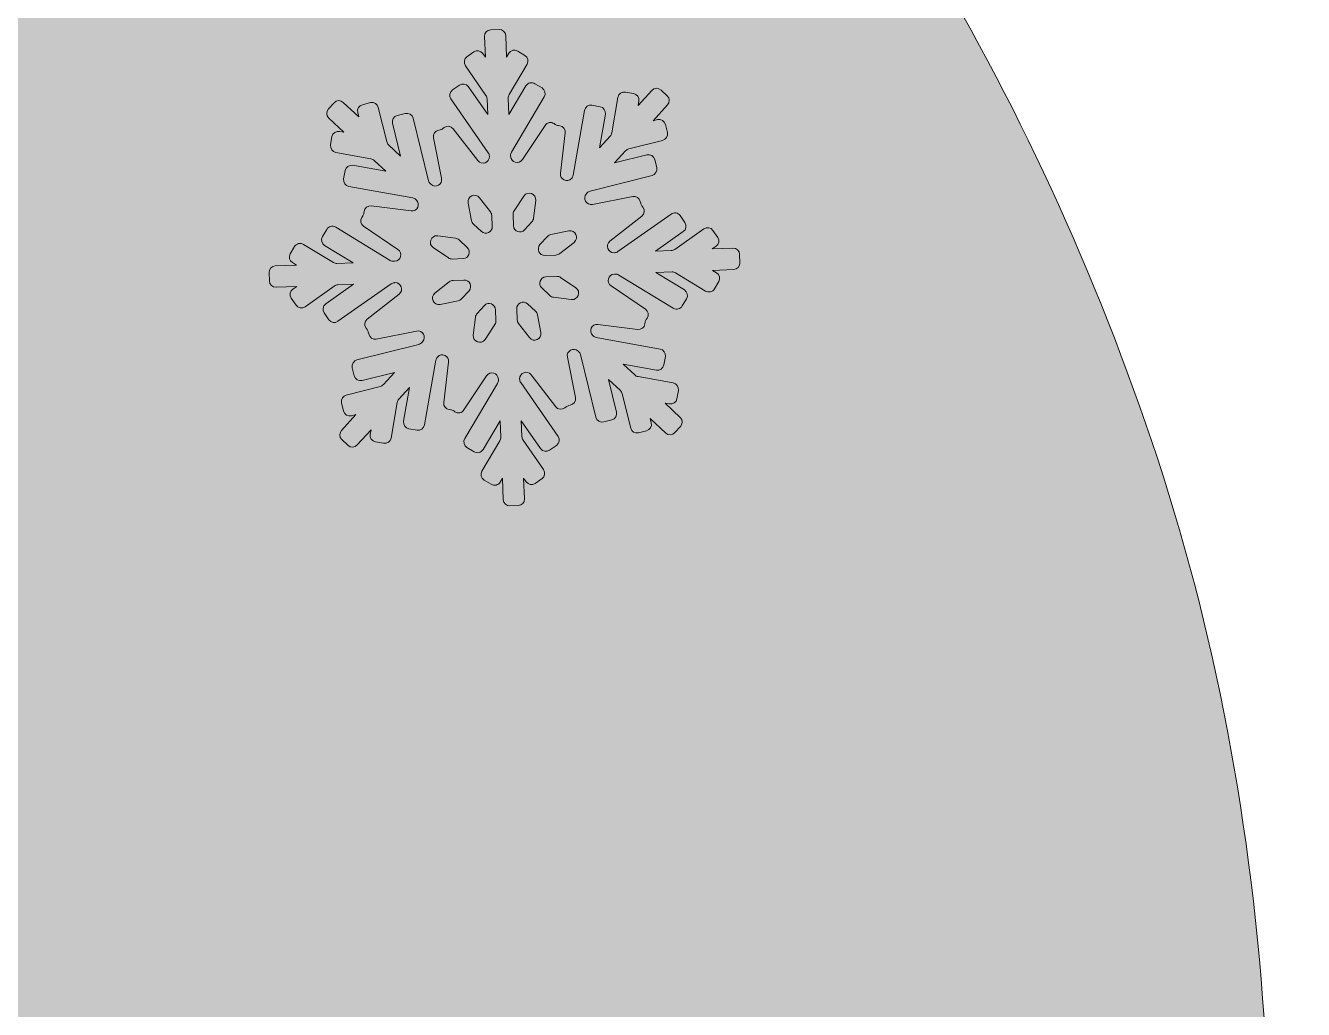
# Model space of a CAD drawing. Header units: millimetres. Extents: x 40 to 178, y -117 to -19.
# Drawn here: x 161.68 to 178.35, y -62.38 to -49.54 of the extents above; entities that cross this region are included whole.
import ezdxf

# ---------------------------------------------------------------- set-up
doc = ezdxf.new("R2010")
doc.units = ezdxf.units.MM
doc.header["$MEASUREMENT"] = 0
doc.layers.add('engraving', color=7, linetype='Continuous')
doc.layers.add('Layer 1', color=7, linetype='Continuous')

msp = doc.modelspace()

# ---------------------------------------------------------------- hatches: boundary and pattern name
at = {"layer": 'Layer 1'}
h = msp.add_hatch(color=2, dxfattribs=at)
h.dxf.hatch_style = 2
edge = h.paths.add_edge_path()
edge.add_spline(control_points=[(176.295, -54.742), (174.611, -49.888), (172.008, -45.798), (168.485, -42.469), (164.962, -39.142), (160.655, -36.597), (155.566, -34.835), (152.745, -33.859), (149.792, -33.154), (146.708, -32.719), (145.947, -31.249), (144.465, -30.207), (142.735, -30.075), (144.24, -28.96), (145.22, -27.176), (145.22, -25.16), (145.22, -21.779), (142.479, -19.039), (139.099, -19.039), (135.719, -19.039), (132.978, -21.779), (132.978, -25.16), (132.978, -27.176), (133.958, -28.96), (135.463, -30.075), (133.947, -30.191), (132.623, -31.005), (131.805, -32.192), (131.805, -32.192), (114.341, -32.192), (114.341, -32.192), (114.341, -32.192), (114.341, -117.341), (114.341, -117.341), (114.341, -117.341), (139.006, -117.341), (139.006, -117.341), (139.006, -117.341), (139.006, -99.49), (139.006, -99.49), (143.625, -100.194), (148.088, -99.98), (152.395, -98.844), (156.7, -97.709), (160.595, -95.869), (164.08, -93.324), (167.563, -90.78), (170.481, -87.609), (172.83, -83.81), (175.179, -80.013), (176.706, -75.806), (177.411, -71.185), (178.351, -65.077), (177.978, -59.598), (176.295, -54.742)], knot_values=[0, 0, 0, 0, 1, 1, 1, 2, 2, 2, 3, 3, 3, 4, 4, 4, 5, 5, 5, 6, 6, 6, 7, 7, 7, 8, 8, 8, 9, 9, 9, 10, 10, 10, 11, 11, 11, 12, 12, 12, 13, 13, 13, 14, 14, 14, 15, 15, 15, 16, 16, 16, 17, 17, 17, 18, 18, 18, 18], degree=3, periodic=1)
edge = h.paths.add_edge_path()
edge.add_spline(control_points=[(135.292, -25.16), (135.292, -23.06), (137, -21.352), (139.099, -21.352), (141.198, -21.352), (142.906, -23.06), (142.906, -25.16), (142.906, -27.259), (141.198, -28.967), (139.099, -28.967), (137, -28.967), (135.292, -27.259), (135.292, -25.16)], knot_values=[0, 0, 0, 0, 1, 1, 1, 2, 2, 2, 3, 3, 3, 4, 4, 4, 4], degree=3, periodic=1)
edge = h.paths.add_edge_path()
edge.add_spline(control_points=[(150.398, -71.83), (148.831, -73.436), (146.913, -74.238), (144.644, -74.238), (144.644, -74.238), (139.006, -74.238), (139.006, -74.238), (139.006, -74.238), (139.006, -57.913), (139.006, -57.913), (139.006, -57.913), (144.644, -57.913), (144.644, -57.913), (146.913, -57.913), (148.831, -58.697), (150.398, -60.262), (151.963, -61.829), (152.746, -63.747), (152.746, -66.017), (152.746, -68.289), (151.963, -70.227), (150.398, -71.83)], knot_values=[0, 0, 0, 0, 1, 1, 1, 2, 2, 2, 3, 3, 3, 4, 4, 4, 5, 5, 5, 6, 6, 6, 7, 7, 7, 7], degree=3, periodic=1)

# ---------------------------------------------------------------- linework, layer by layer
at = {"layer": 'engraving', "lineweight": 0}
for points, knots in [([(170.993, -52.527), (170.992, -52.481), (170.952, -52.444), (170.906, -52.446), (170.906, -52.446), (170.637, -52.457), (170.637, -52.457), (170.637, -52.457), (170.687, -52.421), (170.687, -52.421), (170.725, -52.395), (170.734, -52.343), (170.708, -52.305), (170.708, -52.305), (170.645, -52.214), (170.645, -52.214), (170.619, -52.176), (170.566, -52.166), (170.527, -52.193), (170.527, -52.193), (170.147, -52.462), (170.147, -52.462), (170.133, -52.471), (170.118, -52.477), (170.101, -52.477), (170.101, -52.477), (169.896, -52.485), (169.896, -52.485), (169.896, -52.485), (170.258, -52.23), (170.258, -52.23), (170.296, -52.203), (170.305, -52.151), (170.279, -52.113), (170.279, -52.113), (170.216, -52.022), (170.216, -52.022), (170.19, -51.984), (170.137, -51.974), (170.098, -52.002), (170.098, -52.002), (169.406, -52.491), (169.406, -52.491), (169.392, -52.5), (169.377, -52.506), (169.36, -52.506), (169.36, -52.506), (169.356, -52.506), (169.356, -52.506), (169.274, -52.509), (169.236, -52.406), (169.301, -52.356), (169.301, -52.356), (169.716, -52.028), (169.716, -52.028), (169.752, -52), (169.759, -51.947), (169.731, -51.911), (169.731, -51.911), (169.718, -51.893), (169.718, -51.893), (169.71, -51.883), (169.704, -51.871), (169.702, -51.858), (169.702, -51.858), (169.697, -51.837), (169.697, -51.837), (169.688, -51.791), (169.644, -51.762), (169.598, -51.771), (169.598, -51.771), (169.074, -51.875), (169.074, -51.875), (168.994, -51.891), (168.94, -51.796), (168.995, -51.736), (168.995, -51.736), (169.003, -51.726), (169.003, -51.726), (169.015, -51.714), (169.029, -51.705), (169.045, -51.701), (169.045, -51.701), (169.85, -51.499), (169.85, -51.499), (169.895, -51.488), (169.922, -51.442), (169.911, -51.397), (169.911, -51.397), (169.885, -51.29), (169.885, -51.29), (169.873, -51.245), (169.828, -51.217), (169.782, -51.229), (169.782, -51.229), (169.361, -51.334), (169.361, -51.334), (169.361, -51.334), (169.506, -51.175), (169.506, -51.175), (169.517, -51.163), (169.532, -51.154), (169.548, -51.15), (169.548, -51.15), (169.989, -51.04), (169.989, -51.04), (170.034, -51.028), (170.061, -50.983), (170.05, -50.938), (170.05, -50.938), (170.024, -50.831), (170.024, -50.831), (170.012, -50.785), (169.966, -50.758), (169.921, -50.769), (169.921, -50.769), (169.864, -50.784), (169.864, -50.784), (169.864, -50.784), (170.053, -50.577), (170.053, -50.577), (170.084, -50.542), (170.082, -50.49), (170.048, -50.458), (170.048, -50.458), (169.968, -50.383), (169.968, -50.383), (169.934, -50.351), (169.88, -50.353), (169.848, -50.388), (169.848, -50.388), (169.668, -50.586), (169.668, -50.586), (169.668, -50.586), (169.678, -50.527), (169.678, -50.527), (169.686, -50.481), (169.655, -50.437), (169.61, -50.429), (169.61, -50.429), (169.503, -50.41), (169.503, -50.41), (169.457, -50.402), (169.413, -50.432), (169.405, -50.478), (169.405, -50.478), (169.324, -50.943), (169.324, -50.943), (169.321, -50.958), (169.314, -50.973), (169.303, -50.985), (169.303, -50.985), (169.165, -51.137), (169.165, -51.137), (169.165, -51.137), (169.241, -50.698), (169.241, -50.698), (169.249, -50.652), (169.219, -50.609), (169.173, -50.6), (169.173, -50.6), (169.066, -50.581), (169.066, -50.581), (169.02, -50.573), (168.976, -50.603), (168.968, -50.65), (168.968, -50.65), (168.821, -51.493), (168.821, -51.493), (168.819, -51.509), (168.811, -51.524), (168.801, -51.536), (168.801, -51.536), (168.801, -51.536), (168.801, -51.536), (168.745, -51.596), (168.645, -51.55), (168.654, -51.469), (168.654, -51.469), (168.718, -50.943), (168.718, -50.943), (168.724, -50.897), (168.691, -50.855), (168.645, -50.849), (168.645, -50.849), (168.625, -50.847), (168.625, -50.847), (168.612, -50.845), (168.599, -50.84), (168.588, -50.833), (168.588, -50.833), (168.572, -50.821), (168.572, -50.821), (168.533, -50.795), (168.48, -50.805), (168.454, -50.845), (168.454, -50.845), (168.159, -51.29), (168.159, -51.29), (168.114, -51.359), (168.008, -51.329), (168.005, -51.247), (168.005, -51.247), (168.004, -51.238), (168.004, -51.238), (168.004, -51.222), (168.008, -51.206), (168.016, -51.192), (168.016, -51.192), (168.443, -50.471), (168.443, -50.471), (168.467, -50.432), (168.454, -50.38), (168.415, -50.356), (168.415, -50.356), (168.322, -50.3), (168.322, -50.3), (168.281, -50.275), (168.229, -50.288), (168.205, -50.329), (168.205, -50.329), (167.983, -50.703), (167.983, -50.703), (167.983, -50.703), (167.974, -50.488), (167.974, -50.488), (167.973, -50.471), (167.977, -50.455), (167.986, -50.441), (167.986, -50.441), (168.22, -50.046), (168.22, -50.046), (168.244, -50.006), (168.231, -49.955), (168.192, -49.931), (168.192, -49.931), (168.098, -49.874), (168.098, -49.874), (168.058, -49.85), (168.006, -49.863), (167.982, -49.903), (167.982, -49.903), (167.952, -49.953), (167.952, -49.953), (167.952, -49.953), (167.941, -49.673), (167.941, -49.673), (167.939, -49.627), (167.9, -49.591), (167.854, -49.592), (167.854, -49.592), (167.745, -49.597), (167.745, -49.597), (167.699, -49.598), (167.662, -49.638), (167.664, -49.684), (167.664, -49.684), (167.675, -49.954), (167.675, -49.954), (167.675, -49.954), (167.642, -49.907), (167.642, -49.907), (167.616, -49.868), (167.563, -49.859), (167.524, -49.886), (167.524, -49.886), (167.435, -49.949), (167.435, -49.949), (167.398, -49.975), (167.388, -50.027), (167.415, -50.065), (167.415, -50.065), (167.682, -50.453), (167.682, -50.453), (167.691, -50.466), (167.697, -50.481), (167.697, -50.497), (167.697, -50.497), (167.706, -50.704), (167.706, -50.704), (167.706, -50.704), (167.454, -50.34), (167.454, -50.34), (167.427, -50.302), (167.374, -50.292), (167.336, -50.319), (167.336, -50.319), (167.247, -50.382), (167.247, -50.382), (167.209, -50.409), (167.2, -50.461), (167.226, -50.499), (167.226, -50.499), (167.713, -51.203), (167.713, -51.203), (167.722, -51.216), (167.727, -51.231), (167.728, -51.247), (167.728, -51.247), (167.728, -51.249), (167.728, -51.249), (167.731, -51.331), (167.627, -51.369), (167.576, -51.304), (167.576, -51.304), (167.257, -50.888), (167.257, -50.888), (167.228, -50.851), (167.174, -50.844), (167.138, -50.873), (167.138, -50.873), (167.122, -50.886), (167.122, -50.886), (167.111, -50.894), (167.099, -50.9), (167.086, -50.902), (167.086, -50.902), (167.066, -50.906), (167.066, -50.906), (167.021, -50.915), (166.991, -50.96), (167, -51.005), (167, -51.005), (167.104, -51.535), (167.104, -51.535), (167.12, -51.615), (167.024, -51.669), (166.964, -51.613), (166.964, -51.613), (166.959, -51.608), (166.959, -51.608), (166.947, -51.597), (166.939, -51.582), (166.935, -51.567), (166.935, -51.567), (166.733, -50.751), (166.733, -50.751), (166.722, -50.705), (166.676, -50.678), (166.63, -50.689), (166.63, -50.689), (166.525, -50.715), (166.525, -50.715), (166.48, -50.727), (166.453, -50.772), (166.464, -50.817), (166.464, -50.817), (166.569, -51.244), (166.569, -51.244), (166.569, -51.244), (166.413, -51.098), (166.413, -51.098), (166.401, -51.087), (166.393, -51.072), (166.389, -51.056), (166.389, -51.056), (166.278, -50.609), (166.278, -50.609), (166.267, -50.563), (166.221, -50.536), (166.176, -50.547), (166.176, -50.547), (166.071, -50.574), (166.071, -50.574), (166.026, -50.585), (165.998, -50.63), (166.009, -50.676), (166.009, -50.676), (166.024, -50.734), (166.024, -50.734), (166.024, -50.734), (165.821, -50.544), (165.821, -50.544), (165.787, -50.512), (165.733, -50.514), (165.701, -50.549), (165.701, -50.549), (165.628, -50.629), (165.628, -50.629), (165.596, -50.664), (165.599, -50.716), (165.632, -50.748), (165.632, -50.748), (165.83, -50.933), (165.83, -50.933), (165.83, -50.933), (165.773, -50.923), (165.773, -50.923), (165.727, -50.914), (165.683, -50.945), (165.674, -50.991), (165.674, -50.991), (165.656, -51.1), (165.656, -51.1), (165.648, -51.145), (165.678, -51.189), (165.724, -51.197), (165.724, -51.197), (166.182, -51.28), (166.182, -51.28), (166.198, -51.283), (166.213, -51.29), (166.224, -51.302), (166.224, -51.302), (166.376, -51.443), (166.376, -51.443), (166.376, -51.443), (165.943, -51.365), (165.943, -51.365), (165.897, -51.357), (165.853, -51.387), (165.845, -51.434), (165.845, -51.434), (165.826, -51.542), (165.826, -51.542), (165.818, -51.588), (165.848, -51.631), (165.894, -51.64), (165.894, -51.64), (166.727, -51.79), (166.727, -51.79), (166.743, -51.793), (166.758, -51.801), (166.77, -51.812), (166.77, -51.812), (166.774, -51.815), (166.774, -51.815), (166.834, -51.871), (166.787, -51.971), (166.706, -51.961), (166.706, -51.961), (166.186, -51.895), (166.186, -51.895), (166.14, -51.889), (166.098, -51.922), (166.092, -51.968), (166.092, -51.968), (166.089, -51.989), (166.089, -51.989), (166.088, -52.002), (166.083, -52.015), (166.076, -52.026), (166.076, -52.026), (166.064, -52.044), (166.064, -52.044), (166.039, -52.082), (166.049, -52.134), (166.087, -52.16), (166.087, -52.16), (166.535, -52.463), (166.535, -52.463), (166.602, -52.509), (166.572, -52.614), (166.49, -52.617), (166.49, -52.617), (166.48, -52.618), (166.48, -52.618), (166.463, -52.618), (166.447, -52.614), (166.433, -52.606), (166.433, -52.606), (165.722, -52.172), (165.722, -52.172), (165.681, -52.148), (165.629, -52.161), (165.605, -52.201), (165.605, -52.201), (165.549, -52.296), (165.549, -52.296), (165.526, -52.335), (165.538, -52.387), (165.578, -52.411), (165.578, -52.411), (165.952, -52.638), (165.952, -52.638), (165.952, -52.638), (165.739, -52.647), (165.739, -52.647), (165.722, -52.647), (165.706, -52.643), (165.692, -52.634), (165.692, -52.634), (165.302, -52.397), (165.302, -52.397), (165.262, -52.373), (165.209, -52.386), (165.185, -52.426), (165.185, -52.426), (165.13, -52.52), (165.13, -52.52), (165.106, -52.56), (165.119, -52.611), (165.158, -52.635), (165.158, -52.635), (165.21, -52.667), (165.21, -52.667), (165.21, -52.667), (164.933, -52.678), (164.933, -52.678), (164.887, -52.68), (164.85, -52.719), (164.852, -52.766), (164.852, -52.766), (164.857, -52.876), (164.857, -52.876), (164.858, -52.922), (164.898, -52.958), (164.944, -52.957), (164.944, -52.957), (165.213, -52.946), (165.213, -52.946), (165.213, -52.946), (165.163, -52.981), (165.163, -52.981), (165.125, -53.008), (165.116, -53.06), (165.142, -53.098), (165.142, -53.098), (165.205, -53.189), (165.205, -53.189), (165.231, -53.227), (165.284, -53.237), (165.323, -53.21), (165.323, -53.21), (165.703, -52.941), (165.703, -52.941), (165.717, -52.931), (165.732, -52.926), (165.749, -52.925), (165.749, -52.925), (165.954, -52.917), (165.954, -52.917), (165.954, -52.917), (165.592, -53.173), (165.592, -53.173), (165.554, -53.2), (165.545, -53.252), (165.571, -53.29), (165.571, -53.29), (165.634, -53.38), (165.634, -53.38), (165.66, -53.419), (165.713, -53.428), (165.752, -53.401), (165.752, -53.401), (166.444, -52.912), (166.444, -52.912), (166.458, -52.903), (166.474, -52.897), (166.49, -52.897), (166.49, -52.897), (166.494, -52.896), (166.494, -52.896), (166.576, -52.893), (166.614, -52.997), (166.549, -53.047), (166.549, -53.047), (166.134, -53.374), (166.134, -53.374), (166.098, -53.403), (166.091, -53.455), (166.119, -53.492), (166.119, -53.492), (166.133, -53.509), (166.133, -53.509), (166.141, -53.52), (166.146, -53.532), (166.148, -53.544), (166.148, -53.544), (166.153, -53.566), (166.153, -53.566), (166.162, -53.611), (166.206, -53.641), (166.252, -53.632), (166.252, -53.632), (166.777, -53.528), (166.777, -53.528), (166.856, -53.512), (166.91, -53.607), (166.855, -53.667), (166.855, -53.667), (166.847, -53.677), (166.847, -53.677), (166.835, -53.689), (166.821, -53.698), (166.805, -53.702), (166.805, -53.702), (166, -53.903), (166, -53.903), (165.955, -53.915), (165.928, -53.96), (165.939, -54.006), (165.939, -54.006), (165.965, -54.113), (165.965, -54.113), (165.977, -54.158), (166.023, -54.185), (166.068, -54.174), (166.068, -54.174), (166.489, -54.068), (166.489, -54.068), (166.489, -54.068), (166.344, -54.227), (166.344, -54.227), (166.333, -54.24), (166.318, -54.248), (166.302, -54.252), (166.302, -54.252), (165.861, -54.363), (165.861, -54.363), (165.816, -54.374), (165.789, -54.42), (165.8, -54.465), (165.8, -54.465), (165.826, -54.572), (165.826, -54.572), (165.838, -54.617), (165.884, -54.645), (165.929, -54.634), (165.929, -54.634), (165.986, -54.619), (165.986, -54.619), (165.986, -54.619), (165.797, -54.826), (165.797, -54.826), (165.766, -54.86), (165.768, -54.913), (165.802, -54.945), (165.802, -54.945), (165.882, -55.019), (165.882, -55.019), (165.916, -55.052), (165.97, -55.049), (166.002, -55.015), (166.002, -55.015), (166.183, -54.817), (166.183, -54.817), (166.183, -54.817), (166.172, -54.876), (166.172, -54.876), (166.164, -54.922), (166.195, -54.965), (166.24, -54.974), (166.24, -54.974), (166.347, -54.993), (166.347, -54.993), (166.393, -55.001), (166.437, -54.97), (166.445, -54.924), (166.445, -54.924), (166.526, -54.46), (166.526, -54.46), (166.529, -54.444), (166.536, -54.43), (166.547, -54.418), (166.547, -54.418), (166.685, -54.266), (166.685, -54.266), (166.685, -54.266), (166.609, -54.705), (166.609, -54.705), (166.601, -54.751), (166.631, -54.794), (166.677, -54.802), (166.677, -54.802), (166.784, -54.822), (166.784, -54.822), (166.83, -54.83), (166.874, -54.799), (166.882, -54.753), (166.882, -54.753), (167.029, -53.909), (167.029, -53.909), (167.031, -53.894), (167.039, -53.879), (167.049, -53.867), (167.049, -53.867), (167.049, -53.867), (167.049, -53.867), (167.105, -53.806), (167.205, -53.853), (167.195, -53.934), (167.195, -53.934), (167.132, -54.46), (167.132, -54.46), (167.126, -54.506), (167.159, -54.548), (167.205, -54.554), (167.205, -54.554), (167.225, -54.556), (167.225, -54.556), (167.238, -54.558), (167.251, -54.563), (167.262, -54.57), (167.262, -54.57), (167.278, -54.581), (167.278, -54.581), (167.317, -54.608), (167.37, -54.597), (167.396, -54.558), (167.396, -54.558), (167.691, -54.112), (167.691, -54.112), (167.736, -54.044), (167.842, -54.074), (167.845, -54.156), (167.845, -54.156), (167.846, -54.165), (167.846, -54.165), (167.846, -54.181), (167.842, -54.197), (167.834, -54.211), (167.834, -54.211), (167.407, -54.931), (167.407, -54.931), (167.383, -54.971), (167.396, -55.023), (167.435, -55.047), (167.435, -55.047), (167.528, -55.103), (167.528, -55.103), (167.569, -55.128), (167.621, -55.115), (167.645, -55.074), (167.645, -55.074), (167.867, -54.7), (167.867, -54.7), (167.867, -54.7), (167.876, -54.915), (167.876, -54.915), (167.877, -54.931), (167.873, -54.947), (167.864, -54.961), (167.864, -54.961), (167.63, -55.357), (167.63, -55.357), (167.606, -55.396), (167.619, -55.448), (167.659, -55.472), (167.659, -55.472), (167.752, -55.528), (167.752, -55.528), (167.792, -55.553), (167.844, -55.54), (167.868, -55.499), (167.868, -55.499), (167.898, -55.45), (167.898, -55.45), (167.898, -55.45), (167.909, -55.73), (167.909, -55.73), (167.911, -55.776), (167.95, -55.812), (167.996, -55.81), (167.996, -55.81), (168.105, -55.806), (168.105, -55.806), (168.151, -55.804), (168.188, -55.765), (168.186, -55.719), (168.186, -55.719), (168.175, -55.448), (168.175, -55.448), (168.175, -55.448), (168.208, -55.496), (168.208, -55.496), (168.234, -55.535), (168.287, -55.544), (168.326, -55.517), (168.326, -55.517), (168.415, -55.454), (168.415, -55.454), (168.452, -55.428), (168.462, -55.375), (168.435, -55.337), (168.435, -55.337), (168.168, -54.95), (168.168, -54.95), (168.159, -54.937), (168.153, -54.922), (168.153, -54.906), (168.153, -54.906), (168.144, -54.698), (168.144, -54.698), (168.144, -54.698), (168.396, -55.062), (168.396, -55.062), (168.423, -55.101), (168.476, -55.11), (168.514, -55.083), (168.514, -55.083), (168.603, -55.021), (168.603, -55.021), (168.641, -54.994), (168.65, -54.942), (168.624, -54.904), (168.624, -54.904), (168.137, -54.2), (168.137, -54.2), (168.128, -54.187), (168.123, -54.171), (168.123, -54.155), (168.123, -54.155), (168.122, -54.154), (168.122, -54.154), (168.119, -54.072), (168.223, -54.034), (168.274, -54.099), (168.274, -54.099), (168.593, -54.515), (168.593, -54.515), (168.622, -54.552), (168.676, -54.558), (168.712, -54.529), (168.712, -54.529), (168.728, -54.517), (168.728, -54.517), (168.739, -54.509), (168.751, -54.503), (168.764, -54.5), (168.764, -54.5), (168.784, -54.497), (168.784, -54.497), (168.829, -54.487), (168.859, -54.443), (168.85, -54.397), (168.85, -54.397), (168.746, -53.868), (168.746, -53.868), (168.73, -53.788), (168.826, -53.734), (168.886, -53.79), (168.886, -53.79), (168.891, -53.795), (168.891, -53.795), (168.903, -53.806), (168.912, -53.82), (168.915, -53.836), (168.915, -53.836), (169.117, -54.652), (169.117, -54.652), (169.128, -54.697), (169.174, -54.725), (169.22, -54.714), (169.22, -54.714), (169.325, -54.687), (169.325, -54.687), (169.37, -54.676), (169.397, -54.63), (169.386, -54.585), (169.386, -54.585), (169.281, -54.159), (169.281, -54.159), (169.281, -54.159), (169.437, -54.305), (169.437, -54.305), (169.449, -54.316), (169.457, -54.331), (169.461, -54.346), (169.461, -54.346), (169.572, -54.794), (169.572, -54.794), (169.583, -54.839), (169.629, -54.867), (169.674, -54.856), (169.674, -54.856), (169.779, -54.829), (169.779, -54.829), (169.824, -54.818), (169.852, -54.772), (169.841, -54.727), (169.841, -54.727), (169.826, -54.669), (169.826, -54.669), (169.826, -54.669), (170.029, -54.859), (170.029, -54.859), (170.063, -54.891), (170.117, -54.889), (170.149, -54.854), (170.149, -54.854), (170.222, -54.773), (170.222, -54.773), (170.254, -54.739), (170.252, -54.686), (170.218, -54.655), (170.218, -54.655), (170.02, -54.47), (170.02, -54.47), (170.02, -54.47), (170.077, -54.48), (170.077, -54.48), (170.123, -54.488), (170.168, -54.458), (170.176, -54.411), (170.176, -54.411), (170.194, -54.303), (170.194, -54.303), (170.202, -54.257), (170.172, -54.214), (170.126, -54.205), (170.126, -54.205), (169.668, -54.123), (169.668, -54.123), (169.652, -54.12), (169.637, -54.112), (169.626, -54.101), (169.626, -54.101), (169.474, -53.959), (169.474, -53.959), (169.474, -53.959), (169.907, -54.038), (169.907, -54.038), (169.953, -54.046), (169.997, -54.015), (170.005, -53.969), (170.005, -53.969), (170.024, -53.861), (170.024, -53.861), (170.032, -53.815), (170.002, -53.771), (169.956, -53.763), (169.956, -53.763), (169.123, -53.613), (169.123, -53.613), (169.107, -53.61), (169.092, -53.602), (169.08, -53.591), (169.08, -53.591), (169.076, -53.587), (169.076, -53.587), (169.016, -53.531), (169.063, -53.432), (169.144, -53.442), (169.144, -53.442), (169.664, -53.508), (169.664, -53.508), (169.71, -53.514), (169.752, -53.481), (169.758, -53.435), (169.758, -53.435), (169.761, -53.413), (169.761, -53.413), (169.762, -53.4), (169.767, -53.388), (169.774, -53.377), (169.774, -53.377), (169.786, -53.359), (169.786, -53.359), (169.811, -53.32), (169.801, -53.269), (169.763, -53.243), (169.763, -53.243), (169.316, -52.939), (169.316, -52.939), (169.248, -52.894), (169.278, -52.789), (169.36, -52.785), (169.36, -52.785), (169.37, -52.785), (169.37, -52.785), (169.387, -52.784), (169.403, -52.789), (169.417, -52.797), (169.417, -52.797), (170.128, -53.23), (170.128, -53.23), (170.169, -53.255), (170.221, -53.242), (170.245, -53.201), (170.245, -53.201), (170.301, -53.107), (170.301, -53.107), (170.324, -53.068), (170.312, -53.016), (170.272, -52.992), (170.272, -52.992), (169.898, -52.764), (169.898, -52.764), (169.898, -52.764), (170.111, -52.756), (170.111, -52.756), (170.128, -52.756), (170.144, -52.76), (170.158, -52.768), (170.158, -52.768), (170.548, -53.006), (170.548, -53.006), (170.588, -53.03), (170.641, -53.017), (170.665, -52.977), (170.665, -52.977), (170.72, -52.883), (170.72, -52.883), (170.744, -52.843), (170.731, -52.792), (170.692, -52.767), (170.692, -52.767), (170.64, -52.736), (170.64, -52.736), (170.64, -52.736), (170.917, -52.725), (170.917, -52.725), (170.963, -52.723), (171, -52.684), (170.998, -52.637), (170.998, -52.637), (170.993, -52.527), (170.993, -52.527)], [0, 0, 0, 0, 1, 1, 1, 2, 2, 2, 3, 3, 3, 4, 4, 4, 5, 5, 5, 6, 6, 6, 7, 7, 7, 8, 8, 8, 9, 9, 9, 10, 10, 10, 11, 11, 11, 12, 12, 12, 13, 13, 13, 14, 14, 14, 15, 15, 15, 16, 16, 16, 17, 17, 17, 18, 18, 18, 19, 19, 19, 20, 20, 20, 21, 21, 21, 22, 22, 22, 23, 23, 23, 24, 24, 24, 25, 25, 25, 26, 26, 26, 27, 27, 27, 28, 28, 28, 29, 29, 29, 30, 30, 30, 31, 31, 31, 32, 32, 32, 33, 33, 33, 34, 34, 34, 35, 35, 35, 36, 36, 36, 37, 37, 37, 38, 38, 38, 39, 39, 39, 40, 40, 40, 41, 41, 41, 42, 42, 42, 43, 43, 43, 44, 44, 44, 45, 45, 45, 46, 46, 46, 47, 47, 47, 48, 48, 48, 49, 49, 49, 50, 50, 50, 51, 51, 51, 52, 52, 52, 53, 53, 53, 54, 54, 54, 55, 55, 55, 56, 56, 56, 57, 57, 57, 58, 58, 58, 59, 59, 59, 60, 60, 60, 61, 61, 61, 62, 62, 62, 63, 63, 63, 64, 64, 64, 65, 65, 65, 66, 66, 66, 67, 67, 67, 68, 68, 68, 69, 69, 69, 70, 70, 70, 71, 71, 71, 72, 72, 72, 73, 73, 73, 74, 74, 74, 75, 75, 75, 76, 76, 76, 77, 77, 77, 78, 78, 78, 79, 79, 79, 80, 80, 80, 81, 81, 81, 82, 82, 82, 83, 83, 83, 84, 84, 84, 85, 85, 85, 86, 86, 86, 87, 87, 87, 88, 88, 88, 89, 89, 89, 90, 90, 90, 91, 91, 91, 92, 92, 92, 93, 93, 93, 94, 94, 94, 95, 95, 95, 96, 96, 96, 97, 97, 97, 98, 98, 98, 99, 99, 99, 100, 100, 100, 101, 101, 101, 102, 102, 102, 103, 103, 103, 104, 104, 104, 105, 105, 105, 106, 106, 106, 107, 107, 107, 108, 108, 108, 109, 109, 109, 110, 110, 110, 111, 111, 111, 112, 112, 112, 113, 113, 113, 114, 114, 114, 115, 115, 115, 116, 116, 116, 117, 117, 117, 118, 118, 118, 119, 119, 119, 120, 120, 120, 121, 121, 121, 122, 122, 122, 123, 123, 123, 124, 124, 124, 125, 125, 125, 126, 126, 126, 127, 127, 127, 128, 128, 128, 129, 129, 129, 130, 130, 130, 131, 131, 131, 132, 132, 132, 133, 133, 133, 134, 134, 134, 135, 135, 135, 136, 136, 136, 137, 137, 137, 138, 138, 138, 139, 139, 139, 140, 140, 140, 141, 141, 141, 142, 142, 142, 143, 143, 143, 144, 144, 144, 145, 145, 145, 146, 146, 146, 147, 147, 147, 148, 148, 148, 149, 149, 149, 150, 150, 150, 151, 151, 151, 152, 152, 152, 153, 153, 153, 154, 154, 154, 155, 155, 155, 156, 156, 156, 157, 157, 157, 158, 158, 158, 159, 159, 159, 160, 160, 160, 161, 161, 161, 162, 162, 162, 163, 163, 163, 164, 164, 164, 165, 165, 165, 166, 166, 166, 167, 167, 167, 168, 168, 168, 169, 169, 169, 170, 170, 170, 171, 171, 171, 172, 172, 172, 173, 173, 173, 174, 174, 174, 175, 175, 175, 176, 176, 176, 177, 177, 177, 178, 178, 178, 179, 179, 179, 180, 180, 180, 181, 181, 181, 182, 182, 182, 183, 183, 183, 184, 184, 184, 185, 185, 185, 186, 186, 186, 187, 187, 187, 188, 188, 188, 189, 189, 189, 190, 190, 190, 191, 191, 191, 192, 192, 192, 193, 193, 193, 194, 194, 194, 195, 195, 195, 196, 196, 196, 197, 197, 197, 198, 198, 198, 199, 199, 199, 200, 200, 200, 201, 201, 201, 202, 202, 202, 203, 203, 203, 204, 204, 204, 205, 205, 205, 206, 206, 206, 207, 207, 207, 208, 208, 208, 209, 209, 209, 210, 210, 210, 211, 211, 211, 212, 212, 212, 213, 213, 213, 214, 214, 214, 215, 215, 215, 216, 216, 216, 217, 217, 217, 218, 218, 218, 219, 219, 219, 220, 220, 220, 221, 221, 221, 222, 222, 222, 223, 223, 223, 224, 224, 224, 225, 225, 225, 226, 226, 226, 227, 227, 227, 228, 228, 228, 229, 229, 229, 230, 230, 230, 231, 231, 231, 232, 232, 232, 233, 233, 233, 234, 234, 234, 235, 235, 235, 236, 236, 236, 237, 237, 237, 238, 238, 238, 239, 239, 239, 240, 240, 240, 241, 241, 241, 242, 242, 242, 243, 243, 243, 244, 244, 244, 245, 245, 245, 246, 246, 246, 247, 247, 247, 248, 248, 248, 249, 249, 249, 250, 250, 250, 251, 251, 251, 252, 252, 252, 253, 253, 253, 254, 254, 254, 255, 255, 255, 256, 256, 256, 257, 257, 257, 258, 258, 258, 259, 259, 259, 260, 260, 260, 261, 261, 261, 262, 262, 262, 263, 263, 263, 264, 264, 264, 265, 265, 265, 266, 266, 266, 267, 267, 267, 268, 268, 268, 269, 269, 269, 270, 270, 270, 271, 271, 271, 272, 272, 272, 273, 273, 273, 274, 274, 274, 275, 275, 275, 276, 276, 276, 277, 277, 277, 278, 278, 278, 279, 279, 279, 280, 280, 280, 281, 281, 281, 282, 282, 282, 283, 283, 283, 284, 284, 284, 285, 285, 285, 286, 286, 286, 287, 287, 287, 288, 288, 288, 289, 289, 289, 290, 290, 290, 291, 291, 291, 292, 292, 292, 293, 293, 293, 294, 294, 294, 295, 295, 295, 296, 296, 296, 297, 297, 297, 298, 298, 298, 299, 299, 299, 300, 300, 300, 301, 301, 301, 302, 302, 302, 303, 303, 303, 304, 304, 304, 305, 305, 305, 306, 306, 306, 307, 307, 307, 308, 308, 308, 309, 309, 309, 310, 310, 310, 311, 311, 311, 312, 312, 312, 313, 313, 313, 314, 314, 314, 315, 315, 315, 316, 316, 316, 317, 317, 317, 318, 318, 318, 319, 319, 319, 320, 320, 320, 321, 321, 321, 322, 322, 322, 323, 323, 323, 324, 324, 324, 325, 325, 325, 326, 326, 326, 327, 327, 327, 328, 328, 328, 329, 329, 329, 330, 330, 330, 331, 331, 331, 332, 332, 332, 333, 333, 333, 334, 334, 334, 335, 335, 335, 336, 336, 336, 336]), ([(168.041, -52.153), (168.041, -52.153), (168.036, -52.011), (168.036, -52.011), (168.035, -51.993), (168.04, -51.976), (168.05, -51.961), (168.05, -51.961), (168.178, -51.766), (168.178, -51.766), (168.227, -51.692), (168.343, -51.735), (168.332, -51.823), (168.332, -51.823), (168.304, -52.057), (168.304, -52.057), (168.302, -52.074), (168.294, -52.091), (168.282, -52.104), (168.282, -52.104), (168.188, -52.207), (168.188, -52.207), (168.137, -52.263), (168.045, -52.229), (168.041, -52.153)], [0, 0, 0, 0, 1, 1, 1, 2, 2, 2, 3, 3, 3, 4, 4, 4, 5, 5, 5, 6, 6, 6, 7, 7, 7, 8, 8, 8, 8]), ([(167.6, -51.789), (167.6, -51.789), (167.741, -51.973), (167.741, -51.973), (167.752, -51.986), (167.758, -52.003), (167.759, -52.021), (167.759, -52.021), (167.765, -52.163), (167.765, -52.163), (167.768, -52.239), (167.678, -52.28), (167.623, -52.229), (167.623, -52.229), (167.521, -52.133), (167.521, -52.133), (167.508, -52.121), (167.499, -52.105), (167.496, -52.088), (167.496, -52.088), (167.45, -51.857), (167.45, -51.857), (167.433, -51.769), (167.546, -51.718), (167.6, -51.789)], [0, 0, 0, 0, 1, 1, 1, 2, 2, 2, 3, 3, 3, 4, 4, 4, 5, 5, 5, 6, 6, 6, 7, 7, 7, 8, 8, 8, 8]), ([(167.193, -52.574), (167.193, -52.574), (166.995, -52.439), (166.995, -52.439), (166.922, -52.39), (166.965, -52.275), (167.053, -52.286), (167.053, -52.286), (167.286, -52.316), (167.286, -52.316), (167.303, -52.318), (167.32, -52.325), (167.333, -52.338), (167.333, -52.338), (167.439, -52.437), (167.439, -52.437), (167.493, -52.488), (167.459, -52.58), (167.384, -52.583), (167.384, -52.583), (167.244, -52.588), (167.244, -52.588), (167.226, -52.589), (167.208, -52.584), (167.193, -52.574)], [0, 0, 0, 0, 1, 1, 1, 2, 2, 2, 3, 3, 3, 4, 4, 4, 5, 5, 5, 6, 6, 6, 7, 7, 7, 8, 8, 8, 8]), ([(168.388, -52.4), (168.388, -52.4), (168.485, -52.294), (168.485, -52.294), (168.498, -52.28), (168.514, -52.271), (168.531, -52.268), (168.531, -52.268), (168.763, -52.222), (168.763, -52.222), (168.85, -52.204), (168.901, -52.316), (168.832, -52.371), (168.832, -52.371), (168.645, -52.518), (168.645, -52.518), (168.631, -52.529), (168.614, -52.535), (168.596, -52.536), (168.596, -52.536), (168.454, -52.541), (168.454, -52.541), (168.379, -52.544), (168.338, -52.455), (168.388, -52.4)], [0, 0, 0, 0, 1, 1, 1, 2, 2, 2, 3, 3, 3, 4, 4, 4, 5, 5, 5, 6, 6, 6, 7, 7, 7, 8, 8, 8, 8]), ([(167.462, -53.003), (167.462, -53.003), (167.365, -53.109), (167.365, -53.109), (167.352, -53.122), (167.336, -53.132), (167.319, -53.135), (167.319, -53.135), (167.087, -53.181), (167.087, -53.181), (167, -53.199), (166.949, -53.087), (167.018, -53.032), (167.018, -53.032), (167.205, -52.885), (167.205, -52.885), (167.219, -52.874), (167.236, -52.868), (167.254, -52.867), (167.254, -52.867), (167.396, -52.862), (167.396, -52.862), (167.471, -52.859), (167.512, -52.947), (167.462, -53.003)], [0, 0, 0, 0, 1, 1, 1, 2, 2, 2, 3, 3, 3, 4, 4, 4, 5, 5, 5, 6, 6, 6, 7, 7, 7, 8, 8, 8, 8]), ([(168.657, -52.829), (168.657, -52.829), (168.855, -52.963), (168.855, -52.963), (168.928, -53.013), (168.885, -53.128), (168.797, -53.117), (168.797, -53.117), (168.564, -53.087), (168.564, -53.087), (168.547, -53.085), (168.53, -53.077), (168.517, -53.065), (168.517, -53.065), (168.411, -52.966), (168.411, -52.966), (168.357, -52.915), (168.391, -52.823), (168.466, -52.82), (168.466, -52.82), (168.606, -52.815), (168.606, -52.815), (168.624, -52.814), (168.642, -52.819), (168.657, -52.829)], [0, 0, 0, 0, 1, 1, 1, 2, 2, 2, 3, 3, 3, 4, 4, 4, 5, 5, 5, 6, 6, 6, 7, 7, 7, 8, 8, 8, 8]), ([(167.809, -53.249), (167.809, -53.249), (167.814, -53.392), (167.814, -53.392), (167.815, -53.41), (167.81, -53.427), (167.8, -53.442), (167.8, -53.442), (167.672, -53.637), (167.672, -53.637), (167.623, -53.711), (167.507, -53.668), (167.518, -53.58), (167.518, -53.58), (167.546, -53.346), (167.546, -53.346), (167.548, -53.328), (167.556, -53.312), (167.568, -53.299), (167.568, -53.299), (167.662, -53.196), (167.662, -53.196), (167.713, -53.14), (167.806, -53.174), (167.809, -53.249)], [0, 0, 0, 0, 1, 1, 1, 2, 2, 2, 3, 3, 3, 4, 4, 4, 5, 5, 5, 6, 6, 6, 7, 7, 7, 8, 8, 8, 8]), ([(168.25, -53.614), (168.25, -53.614), (168.109, -53.43), (168.109, -53.43), (168.098, -53.416), (168.092, -53.399), (168.091, -53.382), (168.091, -53.382), (168.085, -53.239), (168.085, -53.239), (168.082, -53.164), (168.172, -53.123), (168.227, -53.174), (168.227, -53.174), (168.329, -53.269), (168.329, -53.269), (168.342, -53.281), (168.351, -53.297), (168.354, -53.315), (168.354, -53.315), (168.4, -53.546), (168.4, -53.546), (168.417, -53.633), (168.305, -53.684), (168.25, -53.614)], [0, 0, 0, 0, 1, 1, 1, 2, 2, 2, 3, 3, 3, 4, 4, 4, 5, 5, 5, 6, 6, 6, 7, 7, 7, 8, 8, 8, 8])]:
    msp.add_open_spline(points, degree=3, knots=knots, dxfattribs=at)
at = {"layer": 'Layer 1', "lineweight": 0}
msp.add_open_spline([(176.295, -54.742), (174.611, -49.888), (172.008, -45.798), (168.485, -42.469), (164.962, -39.142), (160.655, -36.597), (155.566, -34.835), (152.745, -33.859), (149.792, -33.154), (146.708, -32.719), (145.947, -31.249), (144.465, -30.207), (142.735, -30.075), (144.24, -28.96), (145.22, -27.176), (145.22, -25.16), (145.22, -21.779), (142.479, -19.039), (139.099, -19.039), (135.719, -19.039), (132.978, -21.779), (132.978, -25.16), (132.978, -27.176), (133.958, -28.96), (135.463, -30.075), (133.947, -30.191), (132.623, -31.005), (131.805, -32.192), (131.805, -32.192), (114.341, -32.192), (114.341, -32.192), (114.341, -32.192), (114.341, -117.341), (114.341, -117.341), (114.341, -117.341), (139.006, -117.341), (139.006, -117.341), (139.006, -117.341), (139.006, -99.49), (139.006, -99.49), (143.625, -100.194), (148.088, -99.98), (152.395, -98.844), (156.7, -97.709), (160.595, -95.869), (164.08, -93.324), (167.563, -90.78), (170.481, -87.609), (172.83, -83.81), (175.179, -80.013), (176.706, -75.806), (177.411, -71.185), (178.351, -65.077), (177.978, -59.598), (176.295, -54.742)], degree=3, knots=[0, 0, 0, 0, 1, 1, 1, 2, 2, 2, 3, 3, 3, 4, 4, 4, 5, 5, 5, 6, 6, 6, 7, 7, 7, 8, 8, 8, 9, 9, 9, 10, 10, 10, 11, 11, 11, 12, 12, 12, 13, 13, 13, 14, 14, 14, 15, 15, 15, 16, 16, 16, 17, 17, 17, 18, 18, 18, 18], dxfattribs=at)

doc.saveas('drawing.dxf')
